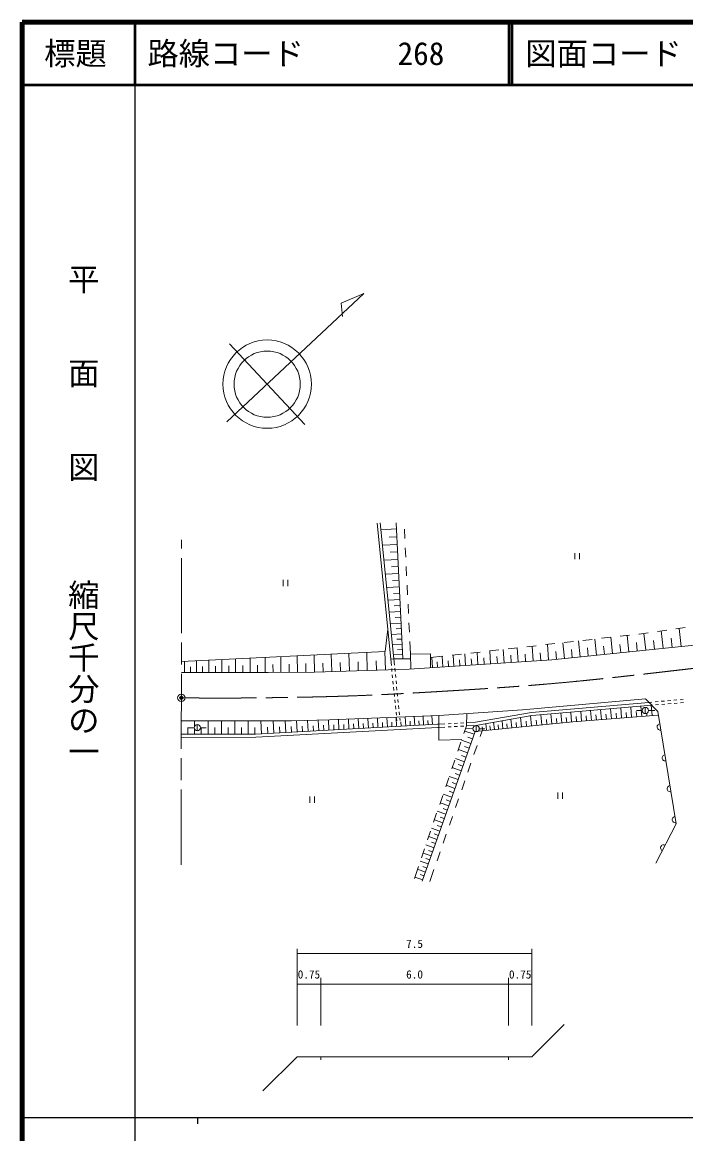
# Model space of a CAD drawing. Units: millimetres, scale not verified. Extents: x 40000 to 680000, y 20000 to 380000.
# Drawn here: x 40000 to 146016, y 202409 to 380000 of the extents above; entities that cross this region are included whole.
import ezdxf
from ezdxf.enums import TextEntityAlignment as Align

# ---------------------------------------------------------------- set-up
doc = ezdxf.new("R2010")
doc.units = ezdxf.units.MM
doc.header["$LTSCALE"] = 1000
doc.header["$PDMODE"] = 32
doc.header["$PDSIZE"] = 500
doc.linetypes.add('CHAIN', pattern=[18.5, 12, -1.5, 3.5, -1.5])
for name, color, linetype, lineweight in [('M-BGD', 7, 'Continuous', 13), ('M-BGD-HTXT', 7, 'Continuous', 13), ('M-BGD-OTRS1', 7, 'Continuous', 13), ('M-BMK', 2, 'CHAIN', 13), ('M-BMK-SRVR', 3, 'Continuous', 13), ('M-TTL', 2, 'Continuous', 140), ('M-TTL-BAND', 7, 'Continuous', 25), ('M-TTL-LINE', 7, 'Continuous', 50), ('M-TTL-TXT', 7, 'Continuous', 13)]:
    doc.layers.add(name, color=color, linetype=linetype, lineweight=lineweight)
doc.layers.add('M-OTRS', color=6, linetype='Continuous')
doc.styles.add('@ＭＳ ゴシック', font='')
doc.styles.add('ＭＳ ゴシック', font='')
doc.styles.get('@ＭＳ ゴシック').set_extended_font_data('@MS Gothic')
doc.styles.get('ＭＳ ゴシック').set_extended_font_data('MS Gothic')

msp = doc.modelspace()

# ---------------------------------------------------------------- linework, layer by layer
at = {"layer": 'M-BGD'}
for p, q in [((96713, 299967), (98880, 278230)), ((97210, 300017), (99377, 278280)), ((99811, 299040), (97320, 298917)), ((100836, 278296), (99762, 300038)), ((101126, 297524), (101052, 299022)), ((99873, 297794), (98627, 297733)), ((99934, 296548), (97568, 296432)), ((99993, 295365), (98810, 295307)), ((101273, 294528), (101200, 296026)), ((128292, 295191), (128292, 294191)), ((129042, 294191), (129042, 295191)), ((100051, 294182), (97803, 294071)), ((100107, 293058), (98983, 293002)), ((101421, 291531), (101347, 293030)), ((100162, 291934), (98027, 291828)), ((81678, 290898), (81678, 289898)), ((82428, 289898), (82428, 290898)), ((100268, 289798), (98239, 289698)), ((100215, 290866), (99147, 290813)), ((101569, 288535), (101495, 290033)), ((100368, 287770), (98441, 287675)), ((100318, 288784), (99303, 288734)), ((100415, 286806), (99452, 286759)), ((101717, 285539), (101643, 287037)), ((100463, 285843), (98632, 285752)), ((100508, 284927), (99593, 284882)), ((98004, 279450), (98403, 283016)), ((100553, 284012), (98814, 283926)), ((100596, 283142), (99727, 283100)), ((101865, 282542), (101791, 284041)), ((138583, 282253), (139996, 282453)), ((141481, 282664), (142966, 282875)), ((142384, 279978), (142098, 282751)), ((144451, 283085), (145936, 283296)), ((145268, 280275), (144970, 283159)), ((100639, 282273), (98987, 282191)), ((100721, 280621), (99152, 280544)), ((100680, 281447), (99854, 281406)), ((102038, 279047), (101939, 281044)), ((123605, 280560), (125096, 280728)), ((124098, 278112), (123935, 280597)), ((126617, 278353), (126358, 280871)), ((126586, 280897), (128077, 281065)), ((129161, 278615), (128899, 281158)), ((129567, 281234), (131058, 281402)), ((131729, 278880), (131464, 281448)), ((132549, 281571), (134039, 281739)), ((134323, 279147), (134056, 281741)), ((135530, 281907), (137020, 282076)), ((136943, 279417), (136673, 282037)), ((138277, 279554), (138139, 280888)), ((138511, 282244), (138583, 282253)), ((139610, 279692), (139335, 282359)), ((140997, 279835), (140854, 281222)), ((143826, 280126), (143677, 281568)), ((65424, 277857), (98004, 279450)), ((86681, 276169), (86652, 278895)), ((89450, 276258), (89361, 279027)), ((92267, 276348), (92177, 279165)), ((95132, 276440), (95040, 279305)), ((98046, 276534), (97953, 279448)), ((100798, 279052), (99308, 278978)), ((100760, 279836), (99975, 279798)), ((102038, 279047), (105211, 279107)), ((102083, 276673), (102038, 279047)), ((105211, 279107), (105253, 276880)), ((108700, 278875), (110191, 279044)), ((108984, 277124), (108868, 278894)), ((110842, 277245), (110721, 279103)), ((111681, 279212), (113172, 279381)), ((112793, 277373), (112665, 279323)), ((114662, 279549), (116153, 279717)), ((114840, 277507), (114706, 279554)), ((116989, 277647), (116848, 279796)), ((117643, 279886), (119134, 280054)), ((118117, 277721), (118043, 278849)), ((119245, 277795), (119097, 280050)), ((120429, 277872), (120351, 279056)), ((120624, 280223), (122115, 280391)), ((121612, 277949), (121458, 280317)), ((122855, 278031), (122774, 279273)), ((124598, 278144), (147399, 280495)), ((125358, 278223), (125229, 279482)), ((127889, 278484), (127758, 279755)), ((130445, 278747), (130313, 280031)), ((133026, 279013), (132893, 280310)), ((135633, 279282), (135498, 280592)), ((65952, 276091), (65952, 277883)), ((67836, 276091), (67836, 277975)), ((68826, 276091), (68826, 277081)), ((69817, 276091), (69817, 278072)), ((70858, 276091), (70858, 277132)), ((71899, 276091), (71899, 278174)), ((72994, 276091), (72994, 277186)), ((74089, 276091), (74089, 278281)), ((75241, 276091), (75241, 277242)), ((76392, 276091), (76392, 278393)), ((77602, 276091), (77602, 277301)), ((78813, 276091), (78813, 278512)), ((80073, 276099), (80060, 277360)), ((81334, 276113), (81307, 278634)), ((82644, 276127), (82630, 277437)), ((83955, 276140), (83927, 278762)), ((85318, 276155), (85303, 277518)), ((88065, 276213), (88021, 277598)), ((90859, 276303), (90814, 277711)), ((93700, 276394), (93654, 277827)), ((96589, 276487), (96542, 277944)), ((98880, 278230), (99377, 278280)), ((99377, 278280), (102052, 278309)), ((101799, 276654), (124598, 278144)), ((105222, 278482), (107210, 278707)), ((105527, 276898), (105422, 278505)), ((106370, 276953), (106315, 277796)), ((107214, 277008), (107103, 278695)), ((108099, 277066), (108041, 277951)), ((109913, 277185), (109852, 278114)), ((111817, 277309), (111754, 278284)), ((113816, 277440), (113749, 278463)), ((115914, 277577), (115844, 278651)), ((65422, 276091), (79277, 276091)), ((66894, 276091), (66894, 277033)), ((79277, 276091), (86703, 276170)), ((86703, 276170), (101799, 276654)), ((119937, 270125), (139572, 271922)), ((139572, 271922), (141527, 269870)), ((144602, 271718), (144103, 271676)), ((145598, 271803), (145100, 271761)), ((106537, 269234), (119937, 270125)), ((130941, 268459), (130814, 270043)), ((132533, 268586), (132406, 270179)), ((134134, 268714), (134006, 270315)), ((135743, 268842), (135615, 270452)), ((137361, 268972), (137232, 270589)), ((139055, 270040), (138149, 270041)), ((138987, 269101), (138857, 270728)), ((139555, 270536), (139555, 269536)), ((140055, 270053), (141067, 270053)), ((140616, 271379), (140129, 271338)), ((140622, 269232), (140491, 270867)), ((140674, 270882), (140571, 270873)), ((141612, 271464), (141114, 271421)), ((141670, 270967), (141172, 270925)), ((142609, 271549), (142111, 271506)), ((142667, 271052), (142168, 271009)), ((143605, 271633), (143107, 271591)), ((143663, 271137), (143165, 271094)), ((144659, 271221), (144161, 271179)), ((145656, 271306), (145158, 271264)), ((65417, 268386), (83002, 268410)), ((67542, 267547), (67541, 268389)), ((69686, 266248), (69685, 268392)), ((71831, 266250), (71830, 268395)), ((73977, 266252), (73976, 268398)), ((76125, 266254), (76123, 268401)), ((78224, 266306), (78110, 268404)), ((80217, 266414), (80108, 268406)), ((82109, 266517), (82006, 268409)), ((83002, 268410), (89090, 268532)), ((83920, 266615), (83822, 268427)), ((85671, 266710), (85576, 268462)), ((87364, 266802), (87272, 268495)), ((89001, 266891), (88912, 268528)), ((89090, 268532), (106537, 269234)), ((90611, 266979), (90524, 268589)), ((92200, 267065), (92113, 268653)), ((93766, 267150), (93681, 268716)), ((95310, 267234), (95226, 268779)), ((96833, 267317), (96750, 268840)), ((98335, 267399), (98254, 268901)), ((99076, 267439), (99035, 268179)), ((99816, 267479), (99736, 268960)), ((100547, 267519), (100507, 268249)), ((101277, 267558), (101198, 269019)), ((101997, 267598), (101958, 268318)), ((102718, 267637), (102639, 269077)), ((103428, 267675), (103389, 268386)), ((104138, 267714), (104061, 269135)), ((104839, 267752), (104800, 268452)), ((105539, 267790), (105463, 269191)), ((106537, 269234), (106538, 265283)), ((111050, 269534), (110992, 267578)), ((112347, 266697), (127992, 268223)), ((116784, 267130), (116660, 268398)), ((118223, 267270), (118088, 268651)), ((119755, 267420), (119609, 268920)), ((120571, 267499), (120492, 268315)), ((121387, 267579), (121228, 269207)), ((122201, 267658), (122122, 268472)), ((123015, 267738), (122856, 269366)), ((123819, 267816), (123741, 268620)), ((124623, 267895), (124467, 269503)), ((125418, 267972), (125340, 268767)), ((126212, 268050), (126057, 269638)), ((126997, 268126), (126920, 268911)), ((127781, 268203), (127628, 269772)), ((127992, 268223), (141618, 269312)), ((128569, 268270), (128506, 269057)), ((129357, 268332), (129231, 269908)), ((130149, 268396), (130085, 269188)), ((131737, 268523), (131673, 269319)), ((133334, 268650), (133270, 269450)), ((134939, 268778), (134874, 269583)), ((136552, 268907), (136488, 269716)), ((138174, 269037), (138109, 269850)), ((139804, 269167), (139771, 269585)), ((67467, 267273), (66455, 267284)), ((66471, 266246), (66470, 267317)), ((67543, 266246), (67542, 267020)), ((67961, 266784), (67973, 267784)), ((68467, 267274), (69373, 267263)), ((68615, 266247), (68614, 267319)), ((70759, 266249), (70758, 267322)), ((72904, 266251), (72904, 267324)), ((75051, 266253), (75050, 267326)), ((77175, 266255), (77174, 267305)), ((79221, 266360), (79166, 267356)), ((81163, 266465), (81111, 267412)), ((83015, 266566), (82965, 267472)), ((84796, 266663), (84748, 267538)), ((86518, 266756), (86472, 267603)), ((88183, 266847), (88138, 267665)), ((89806, 266935), (89762, 267740)), ((91405, 267022), (91362, 267816)), ((92983, 267108), (92940, 267891)), ((94538, 267192), (94496, 267964)), ((96072, 267276), (96030, 268037)), ((97584, 267358), (97543, 268109)), ((103909, 242763), (112347, 266697)), ((106537, 267844), (107536, 267897)), ((106538, 267344), (107536, 267396)), ((108035, 267923), (108535, 267950)), ((108036, 267423), (108535, 267449)), ((109034, 267976), (109533, 268002)), ((109034, 267475), (109534, 267501)), ((110033, 268028), (110532, 268055)), ((110033, 267528), (110532, 267554)), ((110582, 266381), (110992, 267578)), ((112182, 266228), (110708, 266748)), ((112020, 267118), (111008, 267134)), ((112512, 266627), (112528, 267627)), ((113020, 267115), (113926, 267099)), ((113162, 265864), (113490, 266808)), ((113568, 266816), (113510, 267412)), ((114163, 266874), (114060, 267938)), ((114798, 266936), (114736, 267570)), ((115432, 266998), (115319, 268161)), ((116108, 267064), (116042, 267740)), ((117503, 267200), (117433, 267920)), ((118989, 267345), (118914, 268111)), ((106538, 265283), (110250, 265409)), ((109611, 263542), (110097, 264961)), ((111662, 264754), (110202, 265269)), ((111922, 265491), (111185, 265751)), ((111148, 263294), (109701, 263804)), ((111405, 264024), (110675, 264281)), ((112179, 263029), (112670, 264446)), ((108640, 260703), (109126, 262123)), ((110637, 261847), (109204, 262352)), ((110385, 261130), (109668, 261383)), ((110892, 262570), (110169, 262825)), ((111196, 260195), (111687, 261612)), ((107669, 257865), (108155, 259284)), ((109632, 258994), (108225, 259490)), ((110132, 260414), (108712, 260914)), ((109882, 259704), (109172, 259954)), ((109136, 257588), (107743, 258079)), ((109384, 258291), (108681, 258539)), ((110213, 257361), (110704, 258778)), ((85971, 256305), (85971, 255305)), ((86721, 255305), (86721, 256305)), ((106699, 255026), (107184, 256446)), ((108645, 256195), (107265, 256681)), ((108401, 255505), (107711, 255748)), ((108890, 256891), (108194, 257137)), ((109230, 254526), (109721, 255943)), ((125594, 256918), (125594, 255918)), ((126344, 255918), (126344, 256918)), ((108158, 254815), (106791, 255296)), ((107917, 254131), (107234, 254372)), ((105728, 252188), (106213, 253607)), ((107199, 252093), (105857, 252566)), ((107676, 253447), (106322, 253925)), ((107437, 252770), (106760, 253009)), ((108247, 251692), (108738, 253109)), ((104757, 249349), (105242, 250768)), ((106726, 250752), (105397, 251220)), ((106962, 251423), (106291, 251659)), ((106257, 249423), (104941, 249887)), ((106025, 248765), (105367, 248997)), ((106491, 250087), (105827, 250322)), ((107264, 248857), (107755, 250275)), ((103786, 246511), (104271, 247930)), ((105333, 246803), (104042, 247258)), ((105793, 248107), (104489, 248566)), ((105563, 247455), (104911, 247684)), ((106281, 246023), (106772, 247440)), ((102653, 243199), (103301, 245091)), ((104878, 245511), (103598, 245962)), ((104652, 244871), (104013, 245097)), ((105106, 246157), (104460, 246384)), ((103980, 242964), (102724, 243406)), ((104427, 244231), (103159, 244678)), ((104203, 243597), (103570, 243821)), ((105134, 242716), (105789, 244606))]:
    msp.add_line(p, q, dxfattribs=at)
for points in [[(110992, 267578), (112468, 267656), (121447, 269246), (140571, 270873)], [(111007, 268080), (112411, 268154), (121382, 269742), (140129, 271338)], [(141527, 269870), (144470, 251935), (141217, 245643)], [(65416, 266245), (77285, 266255), (106374, 267836), (106537, 267844)], [(65416, 265745), (77298, 265755), (106401, 267336), (106538, 267344)]]:
    msp.add_lwpolyline(points, dxfattribs=at)
for centre in [(139555, 270036), (67967, 267284), (112520, 267127)]:
    msp.add_circle(centre, 500, dxfattribs=at)
for centre, start, end in [((141932, 267403), 99.3179, 279.3179), ((142741, 262469), 99.3179, 279.3179), ((143551, 257535), 99.3179, 279.3179), ((144360, 252601), 99.3179, 279.3179), ((142483, 248093), 62.66063, 242.66063)]:
    msp.add_arc(centre, 500, start, end, dxfattribs=at)
at = {"layer": 'M-BGD-HTXT'}
for p, q in [((83933, 219714), (83933, 231982)), ((83933, 231210), (121433, 231210)), ((121433, 219714), (121433, 231982)), ((83933, 226314), (87683, 226314)), ((87683, 219714), (87683, 227314)), ((87683, 226314), (117683, 226314)), ((117683, 219714), (117683, 227314)), ((117683, 226314), (121433, 226314)), ((121433, 214714), (126607, 219889)), ((83933, 214714), (78466, 209247)), ((83933, 214714), (87683, 214714)), ((87683, 214714), (87683, 214214)), ((87683, 214714), (117683, 214714)), ((117683, 214714), (117683, 214214)), ((117683, 214714), (121433, 214714))]:
    msp.add_line(p, q, dxfattribs=at)
at = {"layer": 'M-BGD-OTRS1'}
for p, q in [((98880, 278230), (98979, 277235)), ((99377, 278280), (99476, 277285)), ((99028, 276738), (99078, 276240)), ((99128, 275743), (99177, 275245)), ((99526, 276787), (99576, 276290)), ((99625, 275792), (99675, 275295)), ((99227, 274748), (99276, 274250)), ((99326, 273752), (99376, 273255)), ((99724, 274797), (99774, 274300)), ((99824, 273802), (99873, 273305)), ((99425, 272757), (99475, 272260)), ((99524, 271762), (99574, 271265)), ((99923, 272807), (99972, 272309)), ((100022, 271812), (100072, 271314)), ((99624, 270767), (99673, 270270)), ((100121, 270817), (100171, 270319)), ((99723, 269772), (99772, 269275)), ((99822, 268777), (99863, 268369)), ((100220, 269822), (100270, 269324)), ((100320, 268827), (100360, 268419))]:
    msp.add_line(p, q, dxfattribs=at)
at = {"layer": 'M-BMK'}
msp.add_line((65401, 245393), (65437, 297287), dxfattribs=at)
msp.add_open_spline([(65420, 272059), (72114, 271987), (73888, 272018), (79315, 272078), (91263, 272208), (97956, 272536), (109883, 273265), (122005, 274006), (128789, 274629), (140853, 276026), (150227, 277111), (155495, 277656), (164800, 279223), (185865, 282769), (197702, 284720), (218476, 289690), (235687, 293808), (241500, 295433), (262192, 301590)], degree=3, knots=[0, 0, 0, 0, 1, 1, 1, 2, 2, 2, 3, 3, 3, 4, 4, 4, 5, 5, 5, 6, 6, 6, 6], dxfattribs=at)
at = {"layer": 'M-BMK-SRVR'}
for p, q in [((72682, 316145), (94596, 336633)), ((94596, 336633), (90965, 335094)), ((90965, 335094), (91168, 332978)), ((73106, 328621), (85158, 315731))]:
    msp.add_line(p, q, dxfattribs=at)
for centre, radius in [((79132, 322176), 7059), ((79132, 322176), 5294), ((65420, 272059), 600)]:
    msp.add_circle(centre, radius, dxfattribs=at)
at = {"layer": 'M-OTRS'}
msp.add_point((65420, 272059), dxfattribs=at)
at = {"layer": 'M-TTL'}
for p, q in [((40000, 380000), (40000, 20000)), ((680000, 380000), (40000, 380000))]:
    msp.add_line(p, q, dxfattribs=at)
at = {"layer": 'M-TTL-BAND'}
for p, q in [((58000, 370000), (58000, 20000)), ((40000, 205000), (579000, 205000)), ((68000, 205000), (68000, 204000))]:
    msp.add_line(p, q, dxfattribs=at)
at = {"layer": 'M-TTL-LINE'}
for p, q in [((58000, 380000), (58000, 370000)), ((117750, 380000), (117750, 370000)), ((118250, 380000), (118250, 370000)), ((40000, 370000), (680000, 370000))]:
    msp.add_line(p, q, dxfattribs=at)

# ---------------------------------------------------------------- texts
at = {"layer": 'M-BGD-HTXT', "style": 'ＭＳ ゴシック'}
for s, p in [('7.5', (102683, 231710)), ('0.75', (85808, 226814)), ('6.0', (102683, 226814)), ('0.75', (119558, 226814))]:
    msp.add_text(s, height=1320, dxfattribs=at).set_placement(p, align=Align.BOTTOM_CENTER)
at = {"layer": 'M-TTL-BAND', "style": '@ＭＳ ゴシック'}
for s, p in [('平\u3000\u3000面\u3000\u3000図', (49777, 306475)), ('縮尺千分の一', (49777, 261030))]:
    msp.add_text(s, height=3666, rotation=270, dxfattribs=at).set_placement(p, align=Align.MIDDLE_RIGHT)
at = {"layer": 'M-TTL-TXT', "style": 'ＭＳ ゴシック'}
msp.add_text('標題', height=3666, dxfattribs=at).set_placement((48500, 375000), align=Align.MIDDLE_CENTER)
for s, p in [('路線コード      268', (60000, 375000)), ('図面コード      21-0', (120380, 375000))]:
    msp.add_text(s, height=3666, dxfattribs=at).set_placement(p, align=Align.MIDDLE_LEFT)

doc.saveas('drawing.dxf')
